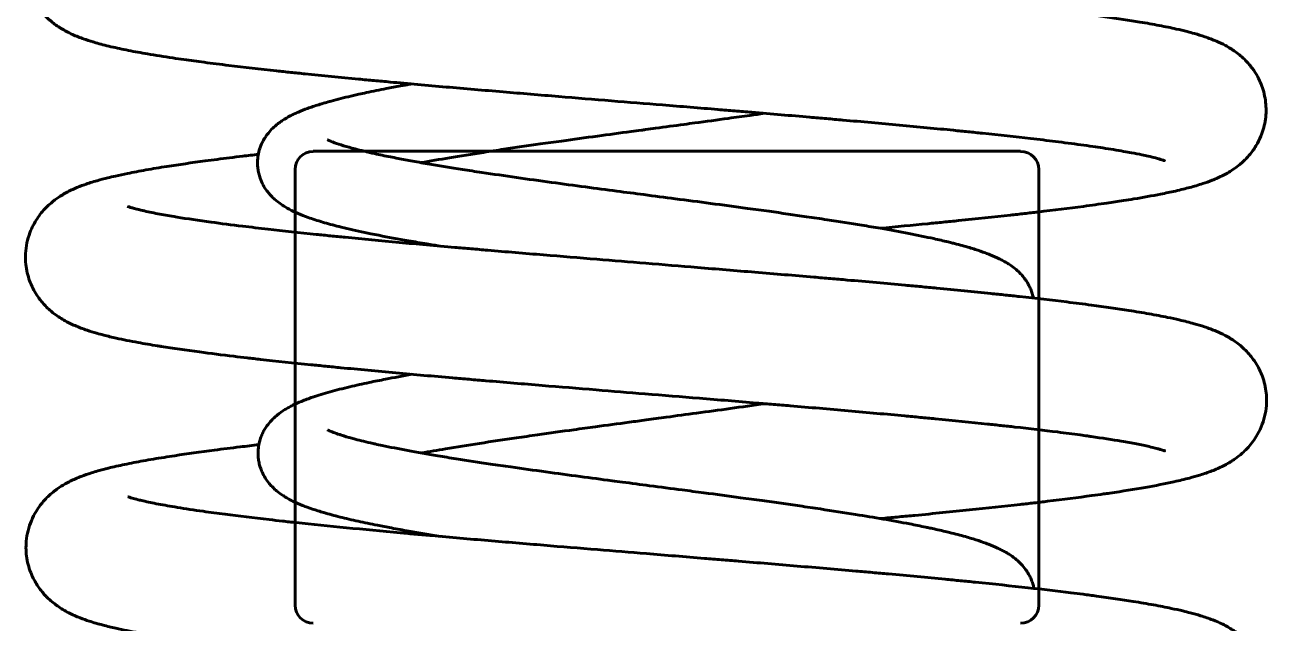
# Model space of a CAD drawing. Header units: millimetres. Extents: x 0 to 840, y 0 to 594.
# Drawn here: x 475.391 to 477.673, y 291.677 to 292.776 of the extents above; entities that cross this region are included whole.
import ezdxf

# ---------------------------------------------------------------- set-up
doc = ezdxf.new("R2010")
doc.units = ezdxf.units.MM
doc.linetypes.add('K5LT_BASIC', pattern=[0])
doc.layers.add('Системный слой', color=7, linetype='Continuous')

# ---------------------------------------------------------------- blocks, each defined once
blk = doc.blocks.new('U29')
at = {"layer": 'Системный слой', "color": 5, "linetype": 'K5LT_BASIC', "lineweight": 60, "true_color": 0x0000ff}
for p, q in [((475.9203, 292.5441), (477.2203, 292.5441)), ((475.887, 291.7107), (475.887, 292.5107)), ((477.2537, 292.5107), (477.2537, 291.7107))]:
    blk.add_line(p, q, dxfattribs=at)
for centre, start, end in [((475.9203, 292.5107), 90, 180), ((477.2203, 292.5107), 0, 90), ((475.9203, 291.7107), 180, 270), ((477.2203, 291.7107), 270, 0)]:
    blk.add_arc(centre, 0.0333, start, end, dxfattribs=at)
blk = doc.blocks.new('U40')
at = {"layer": 'Системный слой', "color": 5, "linetype": 'K5LT_BASIC', "lineweight": 60, "true_color": 0x0000ff}
for points, knots in [([(477.484, 292.5272), (477.484, 292.5272), (477.4848, 292.5268), (477.4843, 292.527), (477.484, 292.5272), (477.4819, 292.5279), (477.4785, 292.529), (477.473, 292.5306), (477.4706, 292.5313), (477.4642, 292.533), (477.4596, 292.5341), (477.4508, 292.5361), (477.4471, 292.5369), (477.4374, 292.5389), (477.431, 292.5402), (477.4194, 292.5423), (477.4146, 292.5432), (477.3978, 292.5461), (477.385, 292.5482), (477.3653, 292.5512), (477.3592, 292.5521), (477.3386, 292.555), (477.3235, 292.5571), (477.2999, 292.5602), (477.2921, 292.5612), (477.2768, 292.5631), (477.2693, 292.564), (477.2542, 292.5658), (477.2465, 292.5667), (477.2107, 292.5709), (477.1811, 292.5741), (477.1414, 292.5782), (477.1326, 292.5791), (477.115, 292.5809), (477.1061, 292.5818), (477.065, 292.5859), (477.0317, 292.5891), (476.9636, 292.5953), (476.9289, 292.5984), (476.8835, 292.6024), (476.8735, 292.6033), (476.8533, 292.605), (476.8432, 292.6059), (476.798, 292.6098), (476.7623, 292.6128), (476.7159, 292.6166), (476.7055, 292.6175), (476.6849, 292.6192), (476.6745, 292.62), (476.6304, 292.6237), (476.5963, 292.6265), (476.5309, 292.6318), (476.4996, 292.6343), (476.436, 292.6395), (476.4037, 292.6421), (476.3372, 292.6476), (476.303, 292.6505), (476.2338, 292.6563), (476.1989, 292.6592), (476.1296, 292.6653), (476.0952, 292.6683), (476.052, 292.6723), (476.0423, 292.6732), (476.023, 292.6749), (476.0134, 292.6758), (475.97, 292.6799), (475.9372, 292.6832), (475.8968, 292.6873), (475.8879, 292.6882), (475.8704, 292.69), (475.8618, 292.691), (475.8225, 292.6952), (475.7932, 292.6985), (475.7578, 292.7028), (475.75, 292.7038), (475.7348, 292.7057), (475.7274, 292.7066), (475.7072, 292.7093), (475.6949, 292.711), (475.676, 292.7136), (475.6692, 292.7146), (475.6462, 292.718), (475.6307, 292.7205), (475.61, 292.724), (475.6042, 292.7251), (475.5865, 292.7283), (475.5753, 292.7305), (475.5538, 292.7351), (475.5436, 292.7375), (475.5296, 292.7411), (475.5251, 292.7423), (475.5145, 292.7454), (475.5086, 292.7472), (475.4987, 292.7506), (475.4949, 292.7519), (475.4842, 292.756), (475.4771, 292.7591), (475.4664, 292.7646), (475.463, 292.7664), (475.458, 292.7694), (475.4564, 292.7703), (475.4518, 292.7733), (475.4486, 292.7755), (475.4402, 292.7817), (475.4348, 292.7862), (475.4264, 292.7945), (475.4234, 292.7978), (475.4176, 292.8048), (475.4149, 292.8085), (475.4096, 292.8164), (475.4072, 292.8206), (475.4026, 292.8294), (475.4006, 292.8339), (475.397, 292.8434), (475.3955, 292.8483), (475.3927, 292.8598), (475.3917, 292.8664), (475.3906, 292.8797), (475.3906, 292.8864), (475.3916, 292.8996), (475.3927, 292.9062), (475.3953, 292.9175), (475.3968, 292.9224), (475.4003, 292.9317), (475.4023, 292.9362), (475.4066, 292.9449), (475.409, 292.949), (475.4141, 292.9569), (475.4168, 292.9606), (475.4199, 292.9643), (475.4202, 292.9647), (475.4233, 292.9685), (475.4263, 292.9718), (475.4337, 292.9792), (475.4385, 292.9833), (475.448, 292.9907), (475.4529, 292.994), (475.461, 292.9989), (475.4639, 293.0005), (475.4703, 293.004), (475.4733, 293.0054), (475.4828, 293.0099), (475.4891, 293.0124), (475.4989, 293.0161), (475.5027, 293.0174), (475.5103, 293.0199), (475.5141, 293.021), (475.5243, 293.0241), (475.5308, 293.0258), (475.5419, 293.0287), (475.5466, 293.0298), (475.5584, 293.0326), (475.5656, 293.0342), (475.5783, 293.0368), (475.5838, 293.0379), (475.5949, 293.0401), (475.6006, 293.0411), (475.6185, 293.0444), (475.6311, 293.0465), (475.6658, 293.052), (475.689, 293.0554), (475.7253, 293.0604), (475.7372, 293.062), (475.7572, 293.0645), (475.765, 293.0655), (475.7877, 293.0683), (475.8029, 293.0701), (475.8186, 293.0719)], [0, 0, 0, 0, 0.310619, 0.310619, 0.624302, 0.624302, 1.345014, 1.345014, 1.700841, 1.700841, 2.290343, 2.290343, 2.682317, 2.682317, 3.27182, 3.27182, 3.670043, 3.670043, 4.596011, 4.596011, 4.993491, 4.993491, 5.895402, 5.895402, 6.326615, 6.326615, 6.719606, 6.719606, 7.111789, 7.111789, 8.50375, 8.50375, 8.888679, 8.888679, 9.272263, 9.272263, 10.636787, 10.636787, 11.969097, 11.969097, 12.343912, 12.343912, 12.717613, 12.717613, 14.005908, 14.005908, 14.373442, 14.373442, 14.739188, 14.739188, 15.933555, 15.933555, 17.027748, 17.027748, 18.160717, 18.160717, 19.378218, 19.378218, 20.655556, 20.655556, 21.963271, 21.963271, 22.345376, 22.345376, 22.728802, 22.728802, 24.100744, 24.100744, 24.490706, 24.490706, 24.882391, 24.882391, 26.290411, 26.290411, 26.691635, 26.691635, 27.094035, 27.094035, 27.794568, 27.794568, 28.202503, 28.202503, 29.210586, 29.210586, 29.624483, 29.624483, 30.490311, 30.490311, 31.35614, 31.35614, 31.760083, 31.760083, 32.342172, 32.342172, 32.705087, 32.705087, 33.377428, 33.377428, 33.679054, 33.679054, 33.809623, 33.809623, 34.070759, 34.070759, 34.484217, 34.484217, 34.718413, 34.718413, 34.945201, 34.945201, 35.166257, 35.166257, 35.38239, 35.38239, 35.595012, 35.595012, 35.865065, 35.865065, 36.131696, 36.131696, 36.40033, 36.40033, 36.614401, 36.614401, 36.832709, 36.832709, 37.053029, 37.053029, 37.275583, 37.275583, 37.298716, 37.298716, 37.527396, 37.527396, 37.881382, 37.881382, 38.284913, 38.284913, 38.556216, 38.556216, 38.846663, 38.846663, 39.446585, 39.446585, 39.803735, 39.803735, 40.171052, 40.171052, 40.759112, 40.759112, 41.165249, 41.165249, 41.753309, 41.753309, 42.167498, 42.167498, 42.582037, 42.582037, 43.433287, 43.433287, 44.803509, 44.803509, 45.444893, 45.444893, 45.847001, 45.847001, 46.591504, 46.591504, 46.591504, 46.591504]), ([(476.9619, 292.4028), (476.9919, 292.4056), (477.0211, 292.4083), (477.0592, 292.4121), (477.0687, 292.413), (477.0875, 292.4149), (477.0968, 292.4158), (477.1391, 292.4201), (477.171, 292.4235), (477.2101, 292.4278), (477.2186, 292.4288), (477.2355, 292.4307), (477.2438, 292.4316), (477.2815, 292.4361), (477.3094, 292.4395), (477.343, 292.444), (477.3503, 292.445), (477.3647, 292.447), (477.3717, 292.448), (477.3891, 292.4505), (477.3992, 292.452), (477.4156, 292.4546), (477.422, 292.4556), (477.4457, 292.4595), (477.4621, 292.4624), (477.4868, 292.4673), (477.4959, 292.4692), (477.5095, 292.4723), (477.5143, 292.4734), (477.5273, 292.4766), (477.5353, 292.4788), (477.547, 292.4822), (477.5512, 292.4835), (477.5609, 292.4867), (477.5662, 292.4886), (477.5757, 292.4923), (477.5789, 292.4936), (477.5859, 292.4968), (477.5894, 292.4984), (477.5992, 292.5035), (477.606, 292.5074), (477.6161, 292.5145), (477.6195, 292.517), (477.623, 292.52), (477.6233, 292.5202), (477.6238, 292.5206), (477.624, 292.5208), (477.6248, 292.5215), (477.6253, 292.5219), (477.6269, 292.5233), (477.628, 292.5243), (477.6311, 292.5272), (477.6333, 292.5293), (477.6384, 292.5347), (477.6413, 292.5381), (477.6481, 292.5469), (477.6518, 292.5524), (477.6584, 292.5643), (477.6611, 292.5703), (477.6652, 292.5816), (477.6667, 292.5865), (477.6691, 292.5965), (477.6699, 292.6017), (477.6711, 292.6121), (477.6713, 292.6173), (477.6711, 292.6278), (477.6707, 292.633), (477.6692, 292.6432), (477.6682, 292.6483), (477.6655, 292.6581), (477.6639, 292.6629), (477.6602, 292.6721), (477.6582, 292.6766), (477.6528, 292.6865), (477.6494, 292.6918), (477.6447, 292.6981), (477.6436, 292.6995), (477.6396, 292.7044), (477.6366, 292.7078), (477.6307, 292.7139), (477.6275, 292.7168), (477.6214, 292.722), (477.6182, 292.7245), (477.612, 292.729), (477.6089, 292.7311), (477.6026, 292.735), (477.5997, 292.7367), (477.5906, 292.7416), (477.5853, 292.7441), (477.5765, 292.7479), (477.573, 292.7493), (477.566, 292.752), (477.5623, 292.7533), (477.5522, 292.7567), (477.546, 292.7586), (477.5353, 292.7616), (477.5309, 292.7628), (477.5201, 292.7656), (477.5133, 292.7672), (477.5012, 292.7699), (477.4963, 292.771), (477.4859, 292.7731), (477.4805, 292.7742), (477.4638, 292.7774), (477.452, 292.7795), (477.4197, 292.7849), (477.3984, 292.7881), (477.3729, 292.7917), (477.3704, 292.7921), (477.3628, 292.7931), (477.3576, 292.7938), (477.3452, 292.7955), (477.3378, 292.7965), (477.3228, 292.7984), (477.3151, 292.7993), (477.2805, 292.8036), (477.2521, 292.8069), (477.2136, 292.8111), (477.205, 292.812), (477.1874, 292.8139), (477.1786, 292.8148), (477.1379, 292.819), (477.1047, 292.8223), (477.0609, 292.8265), (477.0514, 292.8274), (477.0322, 292.8292), (477.0225, 292.8301), (476.9782, 292.8342), (476.9427, 292.8373), (476.8963, 292.8414), (476.8861, 292.8423), (476.8657, 292.844), (476.8555, 292.8449), (476.8096, 292.8488), (476.7735, 292.8519), (476.7019, 292.8578), (476.6665, 292.8607), (476.6206, 292.8644), (476.6103, 292.8653), (476.5897, 292.867), (476.5794, 292.8678), (476.5564, 292.8697), (476.5435, 292.8707), (476.5307, 292.8718)], [17.850045, 17.850045, 17.850045, 17.850045, 18.82966, 18.82966, 19.158047, 19.158047, 19.487584, 19.487584, 20.670081, 20.670081, 21.005713, 21.005713, 21.343046, 21.343046, 22.554842, 22.554842, 22.900109, 22.900109, 23.246284, 23.246284, 23.770288, 23.770288, 24.121178, 24.121178, 25.106207, 25.106207, 25.717171, 25.717171, 26.069374, 26.069374, 26.680338, 26.680338, 27.016762, 27.016762, 27.480373, 27.480373, 27.764731, 27.764731, 28.036449, 28.036449, 28.52727, 28.52727, 28.752271, 28.752271, 28.767739, 28.767739, 28.785308, 28.785308, 28.820446, 28.820446, 28.890723, 28.890723, 29.031277, 29.031277, 29.229312, 29.229312, 29.500628, 29.500628, 29.749271, 29.749271, 29.930544, 29.930544, 30.11004, 30.11004, 30.288889, 30.288889, 30.468218, 30.468218, 30.649181, 30.649181, 30.832981, 30.832981, 31.020456, 31.020456, 31.272678, 31.272678, 31.348187, 31.348187, 31.545816, 31.545816, 31.746139, 31.746139, 31.953662, 31.953662, 32.170384, 32.170384, 32.398964, 32.398964, 32.838399, 32.838399, 33.120385, 33.120385, 33.42065, 33.42065, 33.936578, 33.936578, 34.272015, 34.272015, 34.772183, 34.772183, 35.121996, 35.121996, 35.475602, 35.475602, 36.195351, 36.195351, 37.340061, 37.340061, 37.464575, 37.464575, 37.713604, 37.713604, 38.059501, 38.059501, 38.403874, 38.403874, 39.592202, 39.592202, 39.93143, 39.93143, 40.269505, 40.269505, 41.465527, 41.465527, 41.794719, 41.794719, 42.122773, 42.122773, 43.283306, 43.283306, 43.606239, 43.606239, 43.927985, 43.927985, 45.040737, 45.040737, 46.107392, 46.107392, 46.416519, 46.416519, 46.723034, 46.723034, 47.105735, 47.105735, 47.105735, 47.105735]), ([(476.1532, 292.3701), (476.1452, 292.3713), (476.1373, 292.3726), (476.1237, 292.3749), (476.118, 292.3758), (476.1067, 292.3778), (476.1011, 292.3787), (476.0764, 292.383), (476.0582, 292.3864), (476.036, 292.3908), (476.0311, 292.3917), (476.0224, 292.3935), (476.0187, 292.3943), (475.9997, 292.3983), (475.9854, 292.4015), (475.9707, 292.4052), (475.9693, 292.4055), (475.9573, 292.4085), (475.9473, 292.4112), (475.9283, 292.4169), (475.9194, 292.4197), (475.9046, 292.425), (475.8984, 292.4274), (475.8898, 292.4312), (475.8871, 292.4324), (475.8791, 292.4362), (475.874, 292.4389), (475.8665, 292.4434), (475.8643, 292.4449), (475.8578, 292.4493), (475.8536, 292.4525), (475.8474, 292.458), (475.8455, 292.4598), (475.8426, 292.4628), (475.8417, 292.4638), (475.8389, 292.467), (475.8372, 292.469), (475.833, 292.4747), (475.8305, 292.4785), (475.8263, 292.4863), (475.8244, 292.4907), (475.8219, 292.4976), (475.821, 292.5006), (475.8196, 292.5065), (475.8191, 292.5095), (475.8183, 292.5155), (475.8181, 292.5184), (475.818, 292.5258), (475.8182, 292.5298), (475.8194, 292.5382), (475.8203, 292.5423), (475.822, 292.5484), (475.8228, 292.5508), (475.8246, 292.5556), (475.8259, 292.5585), (475.8285, 292.5636), (475.83, 292.5662), (475.8329, 292.5709), (475.8345, 292.5731), (475.8387, 292.5787), (475.8413, 292.5817), (475.8469, 292.5874), (475.8496, 292.5898), (475.8544, 292.5938), (475.8563, 292.5953), (475.8604, 292.5983), (475.8625, 292.5998), (475.869, 292.604), (475.8735, 292.6066), (475.8806, 292.6103), (475.8829, 292.6115), (475.888, 292.6139), (475.8906, 292.6151), (475.8986, 292.6185), (475.9042, 292.6207), (475.9132, 292.624), (475.9163, 292.6251), (475.9267, 292.6286), (475.9342, 292.631), (475.9459, 292.6343), (475.9497, 292.6354), (475.9649, 292.6396), (475.977, 292.6426), (475.9914, 292.646), (475.993, 292.6463), (475.9978, 292.6474), (476.001, 292.6482), (476.0089, 292.6499), (476.0136, 292.6509), (476.03, 292.6544), (476.0422, 292.6569), (476.0633, 292.661), (476.0721, 292.6626), (476.0865, 292.6653), (476.092, 292.6663), (476.0986, 292.6674), (476.0997, 292.6676), (476.1008, 292.6678)], [5.674567, 5.674567, 5.674567, 5.674567, 6.087988, 6.087988, 6.394893, 6.394893, 6.702731, 6.702731, 7.772308, 7.772308, 8.084338, 8.084338, 8.328307, 8.328307, 9.339684, 9.339684, 9.441273, 9.441273, 10.257203, 10.257203, 11.073133, 11.073133, 11.691659, 11.691659, 11.979153, 11.979153, 12.547745, 12.547745, 12.796934, 12.796934, 13.266209, 13.266209, 13.484254, 13.484254, 13.595594, 13.595594, 13.797191, 13.797191, 14.103101, 14.103101, 14.389425, 14.389425, 14.575422, 14.575422, 14.756594, 14.756594, 14.935002, 14.935002, 15.182313, 15.182313, 15.43448, 15.43448, 15.57996, 15.57996, 15.76839, 15.76839, 15.957408, 15.957408, 16.148642, 16.148642, 16.458437, 16.458437, 16.769463, 16.769463, 16.991599, 16.991599, 17.225476, 17.225476, 17.720379, 17.720379, 17.985382, 17.985382, 18.261909, 18.261909, 18.824329, 18.824329, 19.125527, 19.125527, 19.794029, 19.794029, 20.108016, 20.108016, 21.023158, 21.023158, 21.134979, 21.134979, 21.358621, 21.358621, 21.673072, 21.673072, 22.434806, 22.434806, 22.949268, 22.949268, 23.258959, 23.258959, 23.319941, 23.319941, 23.319941, 23.319941]), ([(476.5313, 292.5841), (476.5374, 292.5849), (476.5434, 292.5857), (476.567, 292.5889), (476.5845, 292.5912), (476.6085, 292.5945), (476.615, 292.5953), (476.6422, 292.599), (476.6628, 292.6018), (476.6898, 292.6056), (476.6965, 292.6065), (476.7097, 292.6083), (476.7163, 292.6092), (476.7317, 292.6114), (476.7404, 292.6126), (476.7491, 292.6139)], [0, 0, 0, 0, 0.25695, 0.25695, 0.999311, 0.999311, 1.276679, 1.276679, 2.161596, 2.161596, 2.449714, 2.449714, 2.739696, 2.739696, 3.129546, 3.129546, 3.129546, 3.129546]), ([(477.2437, 292.2745), (477.2434, 292.2759), (477.2431, 292.2772), (477.2421, 292.2814), (477.2413, 292.2841), (477.2393, 292.2897), (477.2383, 292.2922), (477.2352, 292.2986), (477.2332, 292.3021), (477.2302, 292.3068), (477.2291, 292.3083), (477.2264, 292.3119), (477.2247, 292.3141), (477.2212, 292.3181), (477.2193, 292.32), (477.2156, 292.3237), (477.2137, 292.3254), (477.2083, 292.33), (477.2049, 292.3326), (477.1992, 292.3365), (477.1971, 292.3378), (477.1927, 292.3404), (477.1905, 292.3417), (477.1858, 292.3443), (477.1834, 292.3456), (477.1756, 292.3494), (477.17, 292.3518), (477.1614, 292.3553), (477.1585, 292.3564), (477.1496, 292.3597), (477.1434, 292.3618), (477.1334, 292.365), (477.1299, 292.3661), (477.1178, 292.3697), (477.1087, 292.3722), (477.0977, 292.375), (477.0964, 292.3753), (477.0925, 292.3763), (477.0898, 292.377), (477.0829, 292.3786), (477.0785, 292.3797), (477.0697, 292.3817), (477.0652, 292.3827), (477.0462, 292.3869), (477.0309, 292.39), (476.9983, 292.3963), (476.9809, 292.3995), (476.9572, 292.4036), (476.9516, 292.4046), (476.9401, 292.4065), (476.9344, 292.4074), (476.908, 292.4118), (476.8867, 292.4151), (476.8584, 292.4194), (476.8521, 292.4203), (476.8395, 292.4222), (476.8332, 292.4231), (476.8045, 292.4273), (476.7815, 292.4306), (476.7516, 292.4348), (476.745, 292.4357), (476.7318, 292.4375), (476.7251, 292.4384), (476.6961, 292.4423), (476.6734, 292.4454), (476.629, 292.4513), (476.6074, 292.4541), (476.5664, 292.4595), (476.5472, 292.462), (476.5114, 292.4667), (476.4949, 292.4688), (476.4592, 292.4735), (476.44, 292.4761), (476.3999, 292.4814), (476.3791, 292.4842), (476.3367, 292.49), (476.3152, 292.493), (476.2724, 292.4991), (476.2511, 292.5021), (476.2243, 292.5062), (476.2183, 292.5071), (476.2063, 292.5089), (476.2004, 292.5098), (476.1737, 292.514), (476.1537, 292.5172), (476.1293, 292.5214), (476.124, 292.5223), (476.1135, 292.5242), (476.1083, 292.5251), (476.0939, 292.5277), (476.0849, 292.5294), (476.0715, 292.532), (476.0668, 292.5329), (476.0521, 292.5358), (476.0424, 292.5379), (476.0201, 292.5428), (476.0081, 292.5457), (475.9896, 292.5505), (475.9825, 292.5525), (475.9698, 292.5563), (475.9643, 292.5582), (475.9578, 292.5606), (475.9562, 292.5612), (475.9516, 292.563), (475.9494, 292.5641), (475.9479, 292.5647), (475.9476, 292.5649), (475.947, 292.5652), (475.9468, 292.5653), (475.9464, 292.5655)], [15.270302, 15.270302, 15.270302, 15.270302, 15.350825, 15.350825, 15.52964, 15.52964, 15.710724, 15.710724, 15.982983, 15.982983, 16.110484, 16.110484, 16.310216, 16.310216, 16.514733, 16.514733, 16.725237, 16.725237, 17.114236, 17.114236, 17.350038, 17.350038, 17.599909, 17.599909, 17.863298, 17.863298, 18.446395, 18.446395, 18.7392, 18.7392, 19.324215, 19.324215, 19.633672, 19.633672, 20.378001, 20.378001, 20.479187, 20.479187, 20.680454, 20.680454, 20.996226, 20.996226, 21.311528, 21.311528, 22.297399, 22.297399, 23.305011, 23.305011, 23.61361, 23.61361, 23.921092, 23.921092, 25.000321, 25.000321, 25.302904, 25.302904, 25.604133, 25.604133, 26.657146, 26.657146, 26.951642, 26.951642, 27.244586, 27.244586, 28.230179, 28.230179, 29.151226, 29.151226, 29.966588, 29.966588, 30.66584, 30.66584, 31.485922, 31.485922, 32.392219, 32.392219, 33.358596, 33.358596, 34.361909, 34.361909, 34.658084, 34.658084, 34.955323, 34.955323, 36.010661, 36.010661, 36.310945, 36.310945, 36.611581, 36.611581, 37.162695, 37.162695, 37.464403, 37.464403, 38.135479, 38.135479, 39.106494, 39.106494, 39.809712, 39.809712, 40.512931, 40.512931, 40.792322, 40.792322, 41.341868, 41.341868, 41.654669, 41.654669, 41.978433, 41.978433, 41.978433, 41.978433]), ([(476.1185, 292.5233), (476.135, 292.5263), (476.1525, 292.5292), (476.1907, 292.5356), (476.2116, 292.5389), (476.2395, 292.5431), (476.2457, 292.5441), (476.2582, 292.546), (476.2644, 292.5469), (476.2925, 292.5511), (476.3149, 292.5543), (476.3442, 292.5585), (476.3507, 292.5594), (476.3638, 292.5612), (476.3703, 292.5621), (476.3986, 292.5661), (476.4206, 292.5691), (476.4633, 292.5749), (476.4839, 292.5777), (476.5109, 292.5813), (476.5171, 292.5822), (476.5261, 292.5833), (476.5287, 292.5837), (476.5313, 292.5841)], [5.368629, 5.368629, 5.368629, 5.368629, 6.318277, 6.318277, 7.370126, 7.370126, 7.668684, 7.668684, 7.963568, 7.963568, 8.985061, 8.985061, 9.274504, 9.274504, 9.562512, 9.562512, 10.513671, 10.513671, 11.390985, 11.390985, 11.657635, 11.657635, 11.76857, 11.76857, 11.76857, 11.76857]), ([(477.4827, 291.995), (477.4827, 291.9951), (477.4865, 291.9933), (477.4831, 291.9945), (477.4795, 291.9957), (477.4751, 291.997), (477.4724, 291.9977), (477.4665, 291.9993), (477.4602, 292.0008), (477.453, 292.0025), (477.4493, 292.0033), (477.4416, 292.0049), (477.4375, 292.0057), (477.4246, 292.0082), (477.4153, 292.0099), (477.3887, 292.0144), (477.3701, 292.0173), (477.3475, 292.0206), (477.3453, 292.0209), (477.3387, 292.0218), (477.3342, 292.0224), (477.323, 292.024), (477.3162, 292.0249), (477.3022, 292.0267), (477.2951, 292.0276), (477.2633, 292.0316), (477.2371, 292.0346), (477.2013, 292.0386), (477.193, 292.0395), (477.1763, 292.0413), (477.1679, 292.0422), (477.1288, 292.0463), (477.0968, 292.0495), (477.0543, 292.0536), (477.045, 292.0545), (477.0262, 292.0563), (477.0168, 292.0572), (476.9736, 292.0612), (476.9388, 292.0643), (476.8684, 292.0705), (476.8328, 292.0736), (476.7865, 292.0775), (476.7762, 292.0783), (476.7556, 292.0801), (476.7453, 292.0809), (476.7003, 292.0847), (476.6652, 292.0876), (476.5968, 292.0932), (476.5635, 292.0959), (476.5001, 292.101), (476.4701, 292.1035), (476.407, 292.1086), (476.374, 292.1113), (476.3065, 292.1169), (476.2719, 292.1198), (476.2276, 292.1236), (476.2173, 292.1244), (476.1969, 292.1262), (476.1868, 292.1271), (476.1411, 292.131), (476.1063, 292.1341), (476.0377, 292.1403), (476.0038, 292.1435), (475.9618, 292.1475), (475.9526, 292.1484), (475.9342, 292.1503), (475.9252, 292.1512), (475.8839, 292.1553), (475.853, 292.1586), (475.8152, 292.1628), (475.807, 292.1638), (475.7907, 292.1657), (475.7827, 292.1666), (475.7527, 292.1702), (475.7317, 292.1728), (475.6864, 292.1789), (475.663, 292.1822), (475.639, 292.186), (475.6369, 292.1864), (475.6285, 292.1877), (475.6223, 292.1888), (475.6104, 292.1908), (475.6045, 292.1918), (475.5846, 292.1955), (475.5711, 292.1982), (475.5507, 292.2027), (475.5431, 292.2045), (475.5312, 292.2076), (475.5269, 292.2088), (475.5167, 292.2117), (475.5108, 292.2135), (475.5014, 292.2166), (475.4975, 292.218), (475.49, 292.2208), (475.4867, 292.2222), (475.4759, 292.2268), (475.4695, 292.2299), (475.459, 292.236), (475.4556, 292.2381), (475.449, 292.2425), (475.4455, 292.2451), (475.4372, 292.2517), (475.4318, 292.2565), (475.4242, 292.2647), (475.4218, 292.2675), (475.4172, 292.2735), (475.4149, 292.2766), (475.4101, 292.2839), (475.4077, 292.288), (475.4032, 292.2969), (475.4012, 292.3014), (475.3977, 292.311), (475.3963, 292.3159), (475.3939, 292.326), (475.393, 292.3311), (475.3917, 292.3429), (475.3915, 292.3496), (475.3922, 292.3629), (475.3931, 292.3695), (475.3958, 292.3823), (475.3976, 292.3886), (475.4016, 292.3992), (475.4036, 292.4037), (475.408, 292.4123), (475.4105, 292.4164), (475.4155, 292.4241), (475.4182, 292.4277), (475.4237, 292.4344), (475.4266, 292.4377), (475.4325, 292.4437), (475.4357, 292.4466), (475.4435, 292.4533), (475.4485, 292.4569), (475.4564, 292.4622), (475.4593, 292.464), (475.4657, 292.4677), (475.4686, 292.4692), (475.475, 292.4725), (475.4781, 292.4739), (475.4876, 292.4781), (475.494, 292.4806), (475.5039, 292.4841), (475.5076, 292.4853), (475.5154, 292.4878), (475.5193, 292.489), (475.5296, 292.4919), (475.5362, 292.4937), (475.5475, 292.4965), (475.5523, 292.4976), (475.5643, 292.5004), (475.5716, 292.5019), (475.5846, 292.5045), (475.5901, 292.5056), (475.6014, 292.5078), (475.6072, 292.5088), (475.6254, 292.512), (475.6382, 292.5142), (475.6735, 292.5197), (475.697, 292.5231), (475.7365, 292.5284), (475.7514, 292.5303), (475.7747, 292.5332), (475.7827, 292.5342), (475.8003, 292.5363), (475.8098, 292.5375), (475.8196, 292.5386)], [0, 0, 0, 0, 0.331736, 0.331736, 0.611834, 0.611834, 0.745514, 0.745514, 1.102228, 1.102228, 1.406947, 1.406947, 1.717687, 1.717687, 2.324362, 2.324362, 3.328369, 3.328369, 3.436745, 3.436745, 3.648382, 3.648382, 3.959533, 3.959533, 4.269809, 4.269809, 5.314509, 5.314509, 5.620216, 5.620216, 5.924694, 5.924694, 7.009093, 7.009093, 7.309036, 7.309036, 7.608145, 7.608145, 8.664933, 8.664933, 9.698379, 9.698379, 9.990412, 9.990412, 10.281332, 10.281332, 11.258351, 11.258351, 12.175403, 12.175403, 13.002525, 13.002525, 13.916799, 13.916799, 14.892034, 14.892034, 15.186668, 15.186668, 15.482452, 15.482452, 16.520321, 16.520321, 17.585076, 17.585076, 17.889352, 17.889352, 18.194705, 18.194705, 19.29224, 19.29224, 19.603885, 19.603885, 19.917463, 19.917463, 20.794339, 20.794339, 21.90123, 21.90123, 22.012564, 22.012564, 22.336997, 22.336997, 22.662254, 22.662254, 23.480956, 23.480956, 23.999028, 23.999028, 24.313674, 24.313674, 24.742435, 24.742435, 25.036957, 25.036957, 25.310051, 25.310051, 25.801024, 25.801024, 26.021363, 26.021363, 26.229812, 26.229812, 26.54723, 26.54723, 26.69661, 26.69661, 26.844013, 26.844013, 27.017721, 27.017721, 27.187614, 27.187614, 27.354808, 27.354808, 27.520353, 27.520353, 27.730206, 27.730206, 27.941109, 27.941109, 28.157266, 28.157266, 28.329464, 28.329464, 28.502911, 28.502911, 28.672578, 28.672578, 28.852251, 28.852251, 29.037366, 29.037366, 29.339118, 29.339118, 29.545469, 29.545469, 29.764497, 29.764497, 30.001454, 30.001454, 30.474535, 30.474535, 30.759372, 30.759372, 31.05199, 31.05199, 31.51442, 31.51442, 31.835564, 31.835564, 32.297993, 32.297993, 32.624363, 32.624363, 32.950588, 32.950588, 33.619081, 33.619081, 34.702324, 34.702324, 35.321247, 35.321247, 35.637022, 35.637022, 36.001779, 36.001779, 36.001779, 36.001779]), ([(476.5317, 292.3384), (476.5016, 292.3409), (476.4716, 292.3433), (476.4087, 292.3485), (476.3759, 292.3512), (476.3089, 292.3567), (476.2747, 292.3596), (476.2309, 292.3633), (476.2208, 292.3642), (476.2006, 292.3659), (476.1906, 292.3668), (476.1457, 292.3707), (476.1115, 292.3737), (476.0442, 292.3799), (476.0112, 292.383), (475.9704, 292.387), (475.9614, 292.3879), (475.9436, 292.3897), (475.9348, 292.3906), (475.8951, 292.3947), (475.8654, 292.3979), (475.8294, 292.402), (475.8215, 292.4029), (475.8061, 292.4047), (475.7985, 292.4056), (475.7706, 292.409), (475.7511, 292.4115), (475.7101, 292.4171), (475.6891, 292.4202), (475.6685, 292.4236), (475.6666, 292.4239), (475.6594, 292.4251), (475.6543, 292.426), (475.6444, 292.4277), (475.6397, 292.4286), (475.6246, 292.4314), (475.6154, 292.4334), (475.6021, 292.4364), (475.5976, 292.4375), (475.5913, 292.4392), (475.5888, 292.4399), (475.5853, 292.4409), (475.5834, 292.4415), (475.5793, 292.4428), (475.5788, 292.443), (475.579, 292.443)], [0, 0, 0, 0, 1.038392, 1.038392, 2.179999, 2.179999, 3.395476, 3.395476, 3.762633, 3.762633, 4.130993, 4.130993, 5.420721, 5.420721, 6.740762, 6.740762, 7.117646, 7.117646, 7.495591, 7.495591, 8.850223, 8.850223, 9.235937, 9.235937, 9.62274, 9.62274, 10.689983, 10.689983, 12.035674, 12.035674, 12.171596, 12.171596, 12.565001, 12.565001, 12.958322, 12.958322, 13.86972, 13.86972, 14.450539, 14.450539, 14.820009, 14.820009, 15.166896, 15.166896, 16.087256, 16.087256, 16.087256, 16.087256]), ([(476.9629, 291.8694), (476.9645, 291.8696), (476.966, 291.8697), (476.9774, 291.8708), (476.9872, 291.8717), (477.0068, 291.8736), (477.0165, 291.8745), (477.0605, 291.8787), (477.0938, 291.882), (477.1584, 291.8887), (477.1897, 291.8921), (477.2281, 291.8964), (477.2365, 291.8973), (477.2531, 291.8993), (477.2613, 291.9002), (477.2983, 291.9047), (477.3257, 291.9082), (477.3586, 291.9127), (477.3657, 291.9137), (477.3765, 291.9152), (477.3802, 291.9157), (477.4074, 291.9197), (477.4291, 291.9232), (477.4683, 291.9301), (477.4858, 291.9335), (477.5071, 291.9382), (477.512, 291.9393), (477.5215, 291.9416), (477.5262, 291.9428), (477.537, 291.9457), (477.5432, 291.9474), (477.5534, 291.9505), (477.5571, 291.9518), (477.5683, 291.9556), (477.5753, 291.9583), (477.5858, 291.9629), (477.5894, 291.9646), (477.5963, 291.9681), (477.5997, 291.97), (477.6038, 291.9724), (477.6044, 291.9727), (477.606, 291.9737), (477.607, 291.9744), (477.6102, 291.9764), (477.6123, 291.9778), (477.6186, 291.9823), (477.6229, 291.9856), (477.6303, 291.9921), (477.6334, 291.9951), (477.6395, 292.0016), (477.6425, 292.005), (477.6481, 292.0123), (477.6508, 292.0161), (477.6567, 292.0258), (477.6597, 292.0317), (477.6649, 292.0442), (477.667, 292.0505), (477.6702, 292.0636), (477.6713, 292.0702), (477.6722, 292.0821), (477.6723, 292.0874), (477.6719, 292.0978), (477.6713, 292.103), (477.6696, 292.1132), (477.6684, 292.1182), (477.6655, 292.1279), (477.6638, 292.1326), (477.6599, 292.1417), (477.6577, 292.146), (477.653, 292.1543), (477.6504, 292.1583), (477.646, 292.1644), (477.6441, 292.1668), (477.6394, 292.1725), (477.6364, 292.1758), (477.6304, 292.1817), (477.6272, 292.1846), (477.6211, 292.1897), (477.6179, 292.1921), (477.6117, 292.1966), (477.6086, 292.1986), (477.6023, 292.2024), (477.5994, 292.2041), (477.5902, 292.209), (477.5849, 292.2114), (477.576, 292.2152), (477.5724, 292.2166), (477.5654, 292.2192), (477.5616, 292.2205), (477.5516, 292.2239), (477.5454, 292.2257), (477.5347, 292.2287), (477.5303, 292.2299), (477.5214, 292.2321), (477.5166, 292.2333), (477.5049, 292.236), (477.4977, 292.2376), (477.4849, 292.2402), (477.4795, 292.2412), (477.4626, 292.2445), (477.4505, 292.2466), (477.4317, 292.2497), (477.4254, 292.2507), (477.3977, 292.2551), (477.3748, 292.2584), (477.343, 292.2626), (477.3356, 292.2635), (477.3205, 292.2655), (477.3128, 292.2664), (477.2777, 292.2707), (477.2487, 292.2741), (477.2097, 292.2783), (477.201, 292.2792), (477.1834, 292.2811), (477.1745, 292.282), (477.1336, 292.2862), (477.1003, 292.2895), (477.0564, 292.2937), (477.0469, 292.2946), (477.0276, 292.2964), (477.0179, 292.2973), (476.9735, 292.3013), (476.938, 292.3045), (476.8915, 292.3086), (476.8813, 292.3094), (476.8609, 292.3112), (476.8507, 292.3121), (476.8048, 292.316), (476.7686, 292.319), (476.6971, 292.3249), (476.6618, 292.3278), (476.5948, 292.3333), (476.5633, 292.3359), (476.5317, 292.3384)], [21.114709, 21.114709, 21.114709, 21.114709, 21.172055, 21.172055, 21.547579, 21.547579, 21.924417, 21.924417, 23.268072, 23.268072, 24.63034, 24.63034, 25.019609, 25.019609, 25.410533, 25.410533, 26.816322, 26.816322, 27.21562, 27.21562, 27.431681, 27.431681, 28.802489, 28.802489, 30.108993, 30.108993, 30.515185, 30.515185, 30.918928, 30.918928, 31.486652, 31.486652, 31.859419, 31.859419, 32.531545, 32.531545, 32.854548, 32.854548, 33.154385, 33.154385, 33.203348, 33.203348, 33.290985, 33.290985, 33.46626, 33.46626, 33.799609, 33.799609, 34.037881, 34.037881, 34.266461, 34.266461, 34.488932, 34.488932, 34.783016, 34.783016, 35.059333, 35.059333, 35.325845, 35.325845, 35.532655, 35.532655, 35.740152, 35.740152, 35.949625, 35.949625, 36.162416, 36.162416, 36.379218, 36.379218, 36.597068, 36.597068, 36.741824, 36.741824, 36.970084, 36.970084, 37.202763, 37.202763, 37.444238, 37.444238, 37.696704, 37.696704, 37.963077, 37.963077, 38.478854, 38.478854, 38.807767, 38.807767, 39.157629, 39.157629, 39.748463, 39.748463, 40.137459, 40.137459, 40.53785, 40.53785, 41.119083, 41.119083, 41.527719, 41.527719, 42.370343, 42.370343, 42.777825, 42.777825, 44.121541, 44.121541, 44.52082, 44.52082, 44.918377, 44.918377, 46.308292, 46.308292, 46.699957, 46.699957, 47.090243, 47.090243, 48.470594, 48.470594, 48.850579, 48.850579, 49.229264, 49.229264, 50.568334, 50.568334, 50.941095, 50.941095, 51.312481, 51.312481, 52.595313, 52.595313, 53.824019, 53.824019, 54.912744, 54.912744, 54.912744, 54.912744]), ([(476.1018, 292.1345), (476.0849, 292.1315), (476.0688, 292.1285), (476.0482, 292.1245), (476.0432, 292.1235), (476.0332, 292.1215), (476.0283, 292.1205), (476.011, 292.1169), (475.9992, 292.1142), (475.9749, 292.1085), (475.9628, 292.1054), (475.9401, 292.0991), (475.9295, 292.0959), (475.9123, 292.0901), (475.9054, 292.0875), (475.8934, 292.0826), (475.8881, 292.0802), (475.8803, 292.0763), (475.8779, 292.0751), (475.8731, 292.0724), (475.8706, 292.071), (475.8637, 292.0667), (475.8591, 292.0635), (475.8534, 292.0588), (475.8524, 292.058), (475.8502, 292.0561), (475.8492, 292.0552), (475.8459, 292.052), (475.8438, 292.0499), (475.8387, 292.0442), (475.836, 292.0406), (475.8319, 292.0344), (475.8303, 292.0318), (475.8277, 292.0268), (475.8263, 292.0238), (475.8242, 292.0185), (475.8231, 292.0155), (475.8214, 292.0094), (475.8206, 292.0061), (475.8194, 291.9985), (475.8191, 291.9944), (475.819, 291.987), (475.8192, 291.9841), (475.8198, 291.978), (475.8203, 291.9751), (475.8215, 291.9693), (475.8223, 291.9663), (475.8241, 291.9609), (475.8252, 291.9579), (475.8281, 291.9514), (475.8302, 291.9475), (475.8347, 291.9404), (475.837, 291.9371), (475.8413, 291.932), (475.843, 291.9301), (475.8456, 291.9274), (475.8464, 291.9266), (475.8492, 291.9239), (475.8511, 291.9222), (475.8566, 291.9176), (475.8603, 291.9149), (475.8661, 291.911), (475.8682, 291.9097), (475.8727, 291.907), (475.8749, 291.9057), (475.8796, 291.9032), (475.882, 291.902), (475.8897, 291.8983), (475.8951, 291.8959), (475.9037, 291.8925), (475.9066, 291.8914), (475.9158, 291.888), (475.9224, 291.8858), (475.9327, 291.8825), (475.9362, 291.8815), (475.9493, 291.8776), (475.9592, 291.875), (475.9803, 291.8697), (475.9915, 291.8671), (476.0144, 291.862), (476.0261, 291.8596), (476.0467, 291.8555), (476.0553, 291.8539), (476.0693, 291.8512), (476.0746, 291.8503), (476.0854, 291.8483), (476.0909, 291.8473), (476.1148, 291.8431), (476.1342, 291.8399), (476.1542, 291.8367)], [18.334684, 18.334684, 18.334684, 18.334684, 19.268716, 19.268716, 19.580043, 19.580043, 19.892592, 19.892592, 20.703428, 20.703428, 21.631538, 21.631538, 22.559649, 22.559649, 23.235411, 23.235411, 23.799281, 23.799281, 24.068899, 24.068899, 24.329987, 24.329987, 24.845878, 24.845878, 24.964142, 24.964142, 25.085949, 25.085949, 25.329564, 25.329564, 25.657386, 25.657386, 25.84998, 25.84998, 26.040123, 26.040123, 26.228877, 26.228877, 26.432781, 26.432781, 26.685436, 26.685436, 26.862846, 26.862846, 27.041131, 27.041131, 27.222011, 27.222011, 27.407406, 27.407406, 27.687806, 27.687806, 27.97979, 27.97979, 28.178382, 28.178382, 28.275748, 28.275748, 28.488898, 28.488898, 28.891297, 28.891297, 29.13123, 29.13123, 29.381012, 29.381012, 29.644102, 29.644102, 30.214236, 30.214236, 30.505893, 30.505893, 31.11967, 31.11967, 31.430431, 31.430431, 32.235977, 32.235977, 33.041523, 33.041523, 33.810357, 33.810357, 34.331726, 34.331726, 34.642647, 34.642647, 34.952337, 34.952337, 35.983554, 35.983554, 35.983554, 35.983554]), ([(476.5323, 292.0507), (476.5384, 292.0515), (476.5444, 292.0524), (476.5567, 292.054), (476.563, 292.0549), (476.5878, 292.0582), (476.6063, 292.0607), (476.6456, 292.066), (476.6662, 292.0688), (476.7081, 292.0746), (476.7293, 292.0776), (476.7501, 292.0805)], [0, 0, 0, 0, 0.256938, 0.256938, 0.521136, 0.521136, 1.309137, 1.309137, 2.197172, 2.197172, 3.129201, 3.129201, 3.129201, 3.129201]), ([(476.1195, 291.99), (476.1196, 291.99), (476.1196, 291.99), (476.1338, 291.9925), (476.1485, 291.9951), (476.1837, 292.0009), (476.2045, 292.0043), (476.248, 292.011), (476.2707, 292.0144), (476.3003, 292.0187), (476.3067, 292.0196), (476.3195, 292.0215), (476.326, 292.0224), (476.3545, 292.0265), (476.3769, 292.0296), (476.4061, 292.0336), (476.4127, 292.0345), (476.4258, 292.0363), (476.4324, 292.0372), (476.4596, 292.0409), (476.4803, 292.0437), (476.5115, 292.0479), (476.5219, 292.0493), (476.5323, 292.0507)], [5.621532, 5.621532, 5.621532, 5.621532, 5.626219, 5.626219, 6.433819, 6.433819, 7.489957, 7.489957, 8.56072, 8.56072, 8.853094, 8.853094, 9.144268, 9.144268, 10.130649, 10.130649, 10.415089, 10.415089, 10.697453, 10.697453, 11.581214, 11.581214, 12.021567, 12.021567, 12.021567, 12.021567]), ([(477.2447, 291.7412), (477.2445, 291.742), (477.2443, 291.7428), (477.2435, 291.7465), (477.2427, 291.7492), (477.2409, 291.7548), (477.2399, 291.7574), (477.2375, 291.7627), (477.2363, 291.765), (477.2332, 291.7705), (477.2313, 291.7732), (477.2269, 291.7793), (477.2241, 291.7827), (477.2195, 291.7876), (477.2176, 291.7894), (477.2138, 291.7929), (477.2119, 291.7945), (477.2062, 291.799), (477.2027, 291.8015), (477.1968, 291.8053), (477.1946, 291.8066), (477.1901, 291.8092), (477.1877, 291.8105), (477.1829, 291.8129), (477.1804, 291.8142), (477.1725, 291.8179), (477.1669, 291.8202), (477.1581, 291.8236), (477.1551, 291.8247), (477.1459, 291.828), (477.1395, 291.8301), (477.1293, 291.8332), (477.1257, 291.8343), (477.1132, 291.8379), (477.1037, 291.8404), (477.0909, 291.8436), (477.0879, 291.8443), (477.0806, 291.8461), (477.0762, 291.8471), (477.0673, 291.8491), (477.0627, 291.8501), (477.0566, 291.8515), (477.0551, 291.8518), (477.0512, 291.8526), (477.0487, 291.8532), (477.0414, 291.8547), (477.0365, 291.8557), (477.0267, 291.8577), (477.0216, 291.8587), (477.0009, 291.8627), (476.9845, 291.8657), (476.9512, 291.8715), (476.9344, 291.8743), (476.8962, 291.8804), (476.8746, 291.8838), (476.8461, 291.888), (476.8398, 291.889), (476.8271, 291.8908), (476.8207, 291.8918), (476.7919, 291.8959), (476.7689, 291.8992), (476.7388, 291.9033), (476.7322, 291.9042), (476.719, 291.906), (476.7123, 291.9069), (476.6834, 291.9109), (476.6608, 291.9139), (476.6314, 291.9177), (476.6248, 291.9186), (476.6116, 291.9204), (476.605, 291.9212), (476.5786, 291.9247), (476.5586, 291.9273), (476.5219, 291.9321), (476.5052, 291.9343), (476.4822, 291.9373), (476.4758, 291.9381), (476.4498, 291.9416), (476.4303, 291.9442), (476.3896, 291.9496), (476.3686, 291.9524), (476.326, 291.9583), (476.3044, 291.9613), (476.2771, 291.9652), (476.2708, 291.9661), (476.2583, 291.9679), (476.2522, 291.9688), (476.2244, 291.9729), (476.2035, 291.9761), (476.1776, 291.9802), (476.1719, 291.9811), (476.1605, 291.983), (476.1549, 291.9839), (476.13, 291.9881), (476.1115, 291.9913), (476.0774, 291.9976), (476.0616, 292.0007), (476.0427, 292.0047), (476.0385, 292.0056), (476.0331, 292.0068), (476.0318, 292.0071), (476.0184, 292.0101), (476.0072, 292.0128), (475.9897, 292.0174), (475.9827, 292.0194), (475.9739, 292.0221), (475.9714, 292.0229), (475.9648, 292.025), (475.9609, 292.0264), (475.9544, 292.0289), (475.9515, 292.0302), (475.9496, 292.0311), (475.9493, 292.0312), (475.9485, 292.0316), (475.9482, 292.0318), (475.9476, 292.032), (475.9474, 292.0321), (475.947, 292.0323)], [15.272122, 15.272122, 15.272122, 15.272122, 15.319443, 15.319443, 15.498172, 15.498172, 15.67859, 15.67859, 15.862492, 15.862492, 16.093695, 16.093695, 16.412859, 16.412859, 16.620715, 16.620715, 16.835253, 16.835253, 17.240682, 17.240682, 17.483156, 17.483156, 17.740102, 17.740102, 18.009828, 18.009828, 18.589267, 18.589267, 18.886683, 18.886683, 19.475141, 19.475141, 19.7867, 19.7867, 20.539512, 20.539512, 20.761846, 20.761846, 21.077565, 21.077565, 21.39276, 21.39276, 21.49352, 21.49352, 21.658057, 21.658057, 21.971763, 21.971763, 22.284413, 22.284413, 23.239845, 23.239845, 24.14311, 24.14311, 25.216409, 25.216409, 25.518041, 25.518041, 25.818204, 25.818204, 26.864476, 26.864476, 27.157934, 27.157934, 27.449802, 27.449802, 28.424536, 28.424536, 28.707359, 28.707359, 28.987307, 28.987307, 29.833132, 29.833132, 30.53953, 30.53953, 30.810711, 30.810711, 31.648964, 31.648964, 32.56826, 32.56826, 33.543902, 33.543902, 33.836953, 33.836953, 34.131126, 34.131126, 35.165001, 35.165001, 35.464317, 35.464317, 35.763959, 35.763959, 36.815761, 36.815761, 37.83517, 37.83517, 38.137201, 38.137201, 38.234476, 38.234476, 39.142359, 39.142359, 39.838692, 39.838692, 40.130956, 40.130956, 40.678002, 40.678002, 41.225048, 41.225048, 41.387731, 41.387731, 41.713098, 41.713098, 42.011669, 42.011669, 42.011669, 42.011669]), ([(477.4854, 291.4608), (477.4848, 291.4611), (477.4867, 291.4603), (477.4821, 291.4619), (477.4775, 291.4633), (477.4723, 291.4647), (477.4695, 291.4654), (477.462, 291.4673), (477.4562, 291.4687), (477.446, 291.4708), (477.4421, 291.4717), (477.43, 291.4741), (477.4214, 291.4757), (477.4071, 291.4782), (477.4019, 291.479), (477.3799, 291.4827), (477.3616, 291.4854), (477.3344, 291.4892), (477.3267, 291.4903), (477.312, 291.4922), (477.305, 291.4931), (477.2743, 291.497), (477.249, 291.5), (477.197, 291.5059), (477.1705, 291.5088), (477.1119, 291.5148), (477.0794, 291.518), (477.0365, 291.5221), (477.0271, 291.523), (477.0081, 291.5248), (476.9986, 291.5256), (476.9549, 291.5296), (476.9199, 291.5328), (476.8741, 291.5367), (476.8641, 291.5376), (476.8439, 291.5394), (476.8337, 291.5402), (476.7884, 291.5441), (476.7528, 291.5471), (476.6822, 291.5529), (476.6474, 291.5558), (476.6021, 291.5595), (476.5919, 291.5603), (476.5714, 291.562), (476.5613, 291.5628), (476.5205, 291.5661), (476.4898, 291.5686), (476.449, 291.5719), (476.4387, 291.5728), (476.3951, 291.5763), (476.3618, 291.5791), (476.2942, 291.5847), (476.26, 291.5876), (476.216, 291.5913), (476.2058, 291.5922), (476.1854, 291.5939), (476.1753, 291.5948), (476.1297, 291.5988), (476.095, 291.6018), (476.0265, 291.6081), (475.9928, 291.6113), (475.951, 291.6154), (475.9419, 291.6163), (475.9237, 291.6181), (475.9147, 291.619), (475.8738, 291.6232), (475.8432, 291.6265), (475.8058, 291.6307), (475.7976, 291.6316), (475.7816, 291.6335), (475.7736, 291.6345), (475.7501, 291.6373), (475.735, 291.6392), (475.713, 291.6421), (475.7058, 291.6431), (475.6811, 291.6465), (475.6644, 291.6489), (475.6313, 291.654), (475.6152, 291.6567), (475.5851, 291.6623), (475.571, 291.6651), (475.5497, 291.6699), (475.542, 291.6717), (475.5298, 291.6749), (475.5255, 291.6761), (475.5172, 291.6785), (475.5129, 291.6798), (475.5033, 291.683), (475.4979, 291.6849), (475.4884, 291.6885), (475.4853, 291.6899), (475.4747, 291.6946), (475.4678, 291.698), (475.4573, 291.7043), (475.4538, 291.7066), (475.4473, 291.7112), (475.4439, 291.7138), (475.4374, 291.7191), (475.4342, 291.7221), (475.4299, 291.7264), (475.4287, 291.7277), (475.4251, 291.7315), (475.4228, 291.7342), (475.4165, 291.7422), (475.4128, 291.7477), (475.4069, 291.758), (475.4048, 291.7624), (475.4008, 291.7717), (475.3991, 291.7764), (475.3963, 291.7863), (475.3951, 291.7913), (475.3935, 291.8017), (475.393, 291.8069), (475.3926, 291.8173), (475.3927, 291.8226), (475.3938, 291.8344), (475.3949, 291.8409), (475.3981, 291.8536), (475.4002, 291.8598), (475.4051, 291.8716), (475.408, 291.8773), (475.4137, 291.8867), (475.4163, 291.8905), (475.4201, 291.8955), (475.4213, 291.8969), (475.4252, 291.9018), (475.4282, 291.905), (475.4341, 291.9109), (475.4373, 291.9138), (475.4434, 291.919), (475.4466, 291.9214), (475.4549, 291.9274), (475.4598, 291.9304), (475.4681, 291.9351), (475.4709, 291.9366), (475.4774, 291.9398), (475.4805, 291.9412), (475.4871, 291.9441), (475.4907, 291.9456), (475.5002, 291.9492), (475.5064, 291.9513), (475.5168, 291.9546), (475.5206, 291.9558), (475.531, 291.9587), (475.5376, 291.9605), (475.5489, 291.9633), (475.5537, 291.9644), (475.5636, 291.9666), (475.5687, 291.9677), (475.5847, 291.9711), (475.5961, 291.9733), (475.6203, 291.9777), (475.633, 291.9798), (475.6528, 291.983), (475.6593, 291.984), (475.6887, 291.9885), (475.7131, 291.9919), (475.7466, 291.9962), (475.7543, 291.9972), (475.77, 291.9992), (475.7779, 292.0002), (475.7973, 292.0025), (475.8088, 292.0039), (475.8205, 292.0053)], [0, 0, 0, 0, 0.41077, 0.41077, 0.765874, 0.765874, 0.945361, 0.945361, 1.49674, 1.49674, 1.82252, 1.82252, 2.430821, 2.430821, 2.760825, 2.760825, 3.763531, 3.763531, 4.138592, 4.138592, 4.465105, 4.465105, 5.541741, 5.541741, 6.556191, 6.556191, 7.692882, 7.692882, 8.007605, 8.007605, 8.321496, 8.321496, 9.429304, 9.429304, 9.739159, 9.739159, 10.048066, 10.048066, 11.110377, 11.110377, 12.127662, 12.127662, 12.42499, 12.42499, 12.719647, 12.719647, 13.605865, 13.605865, 13.903164, 13.903164, 14.874534, 14.874534, 15.894648, 15.894648, 16.20488, 16.20488, 16.516285, 16.516285, 17.61145, 17.61145, 18.734172, 18.734172, 19.054469, 19.054469, 19.37601, 19.37601, 20.531373, 20.531373, 20.859886, 20.859886, 21.190158, 21.190158, 21.854472, 21.854472, 22.18952, 22.18952, 23.024462, 23.024462, 23.929715, 23.929715, 24.834968, 24.834968, 25.401497, 25.401497, 25.729393, 25.729393, 26.054425, 26.054425, 26.50269, 26.50269, 26.779355, 26.779355, 27.29811, 27.29811, 27.528758, 27.528758, 27.745746, 27.745746, 27.949902, 27.949902, 28.026144, 28.026144, 28.178627, 28.178627, 28.441696, 28.441696, 28.621982, 28.621982, 28.798949, 28.798949, 28.973708, 28.973708, 29.147329, 29.147329, 29.320868, 29.320868, 29.54343, 29.54343, 29.772585, 29.772585, 30.011486, 30.011486, 30.194693, 30.194693, 30.269591, 30.269591, 30.458774, 30.458774, 30.653908, 30.653908, 30.856446, 30.856446, 31.207103, 31.207103, 31.439483, 31.439483, 31.691277, 31.691277, 31.964535, 31.964535, 32.459821, 32.459821, 32.767679, 32.767679, 33.255239, 33.255239, 33.593002, 33.593002, 33.932309, 33.932309, 34.639561, 34.639561, 35.346813, 35.346813, 35.686639, 35.686639, 36.832813, 36.832813, 37.16608, 37.16608, 37.498459, 37.498459, 37.961861, 37.961861, 37.961861, 37.961861]), ([(476.5327, 291.8051), (476.5026, 291.8075), (476.4725, 291.81), (476.4097, 291.8151), (476.3769, 291.8178), (476.3099, 291.8234), (476.2757, 291.8262), (476.2069, 291.8321), (476.1725, 291.8351), (476.1289, 291.839), (476.1191, 291.8398), (476.0997, 291.8416), (476.09, 291.8425), (476.0464, 291.8465), (476.0133, 291.8496), (475.9494, 291.8558), (475.9185, 291.859), (475.8806, 291.863), (475.8722, 291.8639), (475.8558, 291.8658), (475.8477, 291.8667), (475.8108, 291.8708), (475.7837, 291.8741), (475.7516, 291.8783), (475.7448, 291.8792), (475.7314, 291.881), (475.7248, 291.8819), (475.7013, 291.8852), (475.6853, 291.8877), (475.6582, 291.8921), (475.6465, 291.8941), (475.6256, 291.8981), (475.6163, 291.9), (475.6048, 291.9027), (475.6017, 291.9034), (475.5945, 291.9052), (475.5905, 291.9063), (475.5861, 291.9076), (475.5842, 291.9082), (475.5802, 291.9095), (475.5798, 291.9097), (475.58, 291.9096)], [0, 0, 0, 0, 0.875594, 0.875594, 1.83819, 1.83819, 2.863122, 2.863122, 3.931412, 3.931412, 4.244234, 4.244234, 4.557949, 4.557949, 5.670689, 5.670689, 6.795349, 6.795349, 7.119456, 7.119456, 7.443958, 7.443958, 8.617819, 8.617819, 8.945729, 8.945729, 9.274815, 9.274815, 10.159364, 10.159364, 10.927827, 10.927827, 11.69629, 11.69629, 12.021923, 12.021923, 12.511602, 12.511602, 12.803068, 12.803068, 13.564082, 13.564082, 13.564082, 13.564082]), ([(476.9639, 291.3361), (476.9679, 291.3365), (476.9718, 291.3368), (476.9856, 291.3381), (476.9954, 291.3391), (477.0149, 291.3409), (477.0246, 291.3418), (477.0685, 291.3461), (477.1017, 291.3494), (477.1663, 291.3561), (477.1976, 291.3595), (477.2359, 291.3638), (477.2442, 291.3648), (477.2607, 291.3667), (477.2688, 291.3677), (477.3056, 291.3721), (477.3328, 291.3756), (477.3648, 291.38), (477.3713, 291.381), (477.3847, 291.3829), (477.3915, 291.3839), (477.4148, 291.3874), (477.4304, 291.3899), (477.4582, 291.3947), (477.4705, 291.397), (477.4875, 291.4004), (477.4928, 291.4015), (477.5091, 291.405), (477.5196, 291.4075), (477.536, 291.4118), (477.5422, 291.4135), (477.5527, 291.4167), (477.5566, 291.4179), (477.5643, 291.4206), (477.5684, 291.422), (477.5781, 291.4257), (477.5842, 291.4283), (477.594, 291.4331), (477.597, 291.4346), (477.604, 291.4385), (477.6068, 291.4403), (477.6158, 291.4461), (477.6212, 291.45), (477.6299, 291.4575), (477.6332, 291.4606), (477.6392, 291.4668), (477.6425, 291.4705), (477.6481, 291.4776), (477.651, 291.4817), (477.656, 291.4897), (477.6585, 291.4941), (477.6634, 291.5044), (477.6659, 291.5107), (477.6694, 291.5223), (477.6706, 291.5275), (477.6726, 291.5394), (477.6731, 291.5461), (477.6732, 291.558), (477.6729, 291.5632), (477.6717, 291.5736), (477.6708, 291.5787), (477.6683, 291.5887), (477.6668, 291.5936), (477.6633, 291.603), (477.6613, 291.6075), (477.6568, 291.6162), (477.6544, 291.6203), (477.6493, 291.6281), (477.6465, 291.6318), (477.6434, 291.6355), (477.6431, 291.6358), (477.6398, 291.6398), (477.6366, 291.6433), (477.629, 291.6507), (477.6241, 291.6548), (477.6165, 291.6606), (477.6133, 291.6628), (477.607, 291.6668), (477.6041, 291.6686), (477.5977, 291.6722), (477.5948, 291.6737), (477.5853, 291.6784), (477.5792, 291.681), (477.5698, 291.6847), (477.566, 291.686), (477.5586, 291.6886), (477.5549, 291.6898), (477.5447, 291.6929), (477.5384, 291.6947), (477.5275, 291.6975), (477.5229, 291.6987), (477.5115, 291.7014), (477.5044, 291.703), (477.4919, 291.7056), (477.4866, 291.7067), (477.4758, 291.7088), (477.4701, 291.7099), (477.4526, 291.7131), (477.4402, 291.7152), (477.4062, 291.7206), (477.3837, 291.7239), (477.3517, 291.7282), (477.3436, 291.7293), (477.3278, 291.7313), (477.3202, 291.7323), (477.2876, 291.7363), (477.2614, 291.7394), (477.2031, 291.7458), (477.1709, 291.7492), (477.1281, 291.7535), (477.1189, 291.7544), (477.1004, 291.7562), (477.091, 291.7571), (477.048, 291.7613), (477.0133, 291.7645), (476.9677, 291.7686), (476.9578, 291.7695), (476.9378, 291.7713), (476.9277, 291.7721), (476.8823, 291.7761), (476.8461, 291.7792), (476.774, 291.7853), (476.738, 291.7883), (476.6913, 291.7921), (476.6809, 291.793), (476.6601, 291.7947), (476.6497, 291.7956), (476.6039, 291.7993), (476.5683, 291.8022), (476.5327, 291.8051)], [17.916116, 17.916116, 17.916116, 17.916116, 18.042298, 18.042298, 18.359199, 18.359199, 18.67724, 18.67724, 19.812479, 19.812479, 20.968967, 20.968967, 21.29743, 21.29743, 21.627463, 21.627463, 22.813712, 22.813712, 23.124296, 23.124296, 23.46343, 23.46343, 24.30229, 24.30229, 25.041482, 25.041482, 25.386491, 25.386491, 26.125682, 26.125682, 26.617192, 26.617192, 26.931797, 26.931797, 27.238282, 27.238282, 27.727186, 27.727186, 27.983066, 27.983066, 28.215845, 28.215845, 28.57691, 28.57691, 28.774835, 28.774835, 28.966306, 28.966306, 29.153393, 29.153393, 29.33784, 29.33784, 29.582028, 29.582028, 29.772256, 29.772256, 30.006093, 30.006093, 30.18897, 30.18897, 30.37174, 30.37174, 30.554326, 30.554326, 30.736962, 30.736962, 30.920338, 30.920338, 31.105634, 31.105634, 31.124883, 31.124883, 31.32726, 31.32726, 31.624257, 31.624257, 31.833145, 31.833145, 32.052677, 32.052677, 32.28584, 32.28584, 32.768701, 32.768701, 33.058864, 33.058864, 33.361819, 33.361819, 33.851877, 33.851877, 34.186714, 34.186714, 34.676771, 34.676771, 35.020494, 35.020494, 35.365501, 35.365501, 36.076028, 36.076028, 37.208415, 37.208415, 37.579663, 37.579663, 37.915217, 37.915217, 38.993268, 38.993268, 40.192043, 40.192043, 40.515572, 40.515572, 40.837861, 40.837861, 41.983989, 41.983989, 42.300982, 42.300982, 42.616889, 42.616889, 43.722097, 43.722097, 44.79132, 44.79132, 45.096867, 45.096867, 45.400523, 45.400523, 46.435918, 46.435918, 46.435918, 46.435918])]:
    blk.add_open_spline(points, degree=3, knots=knots, dxfattribs=at)

msp = doc.modelspace()

# ---------------------------------------------------------------- block references
at = {"layer": 'Системный слой'}
for name in ['U29', 'U40']:
    msp.add_blockref(name, (0, 0), dxfattribs=at)

doc.saveas('drawing.dxf')
